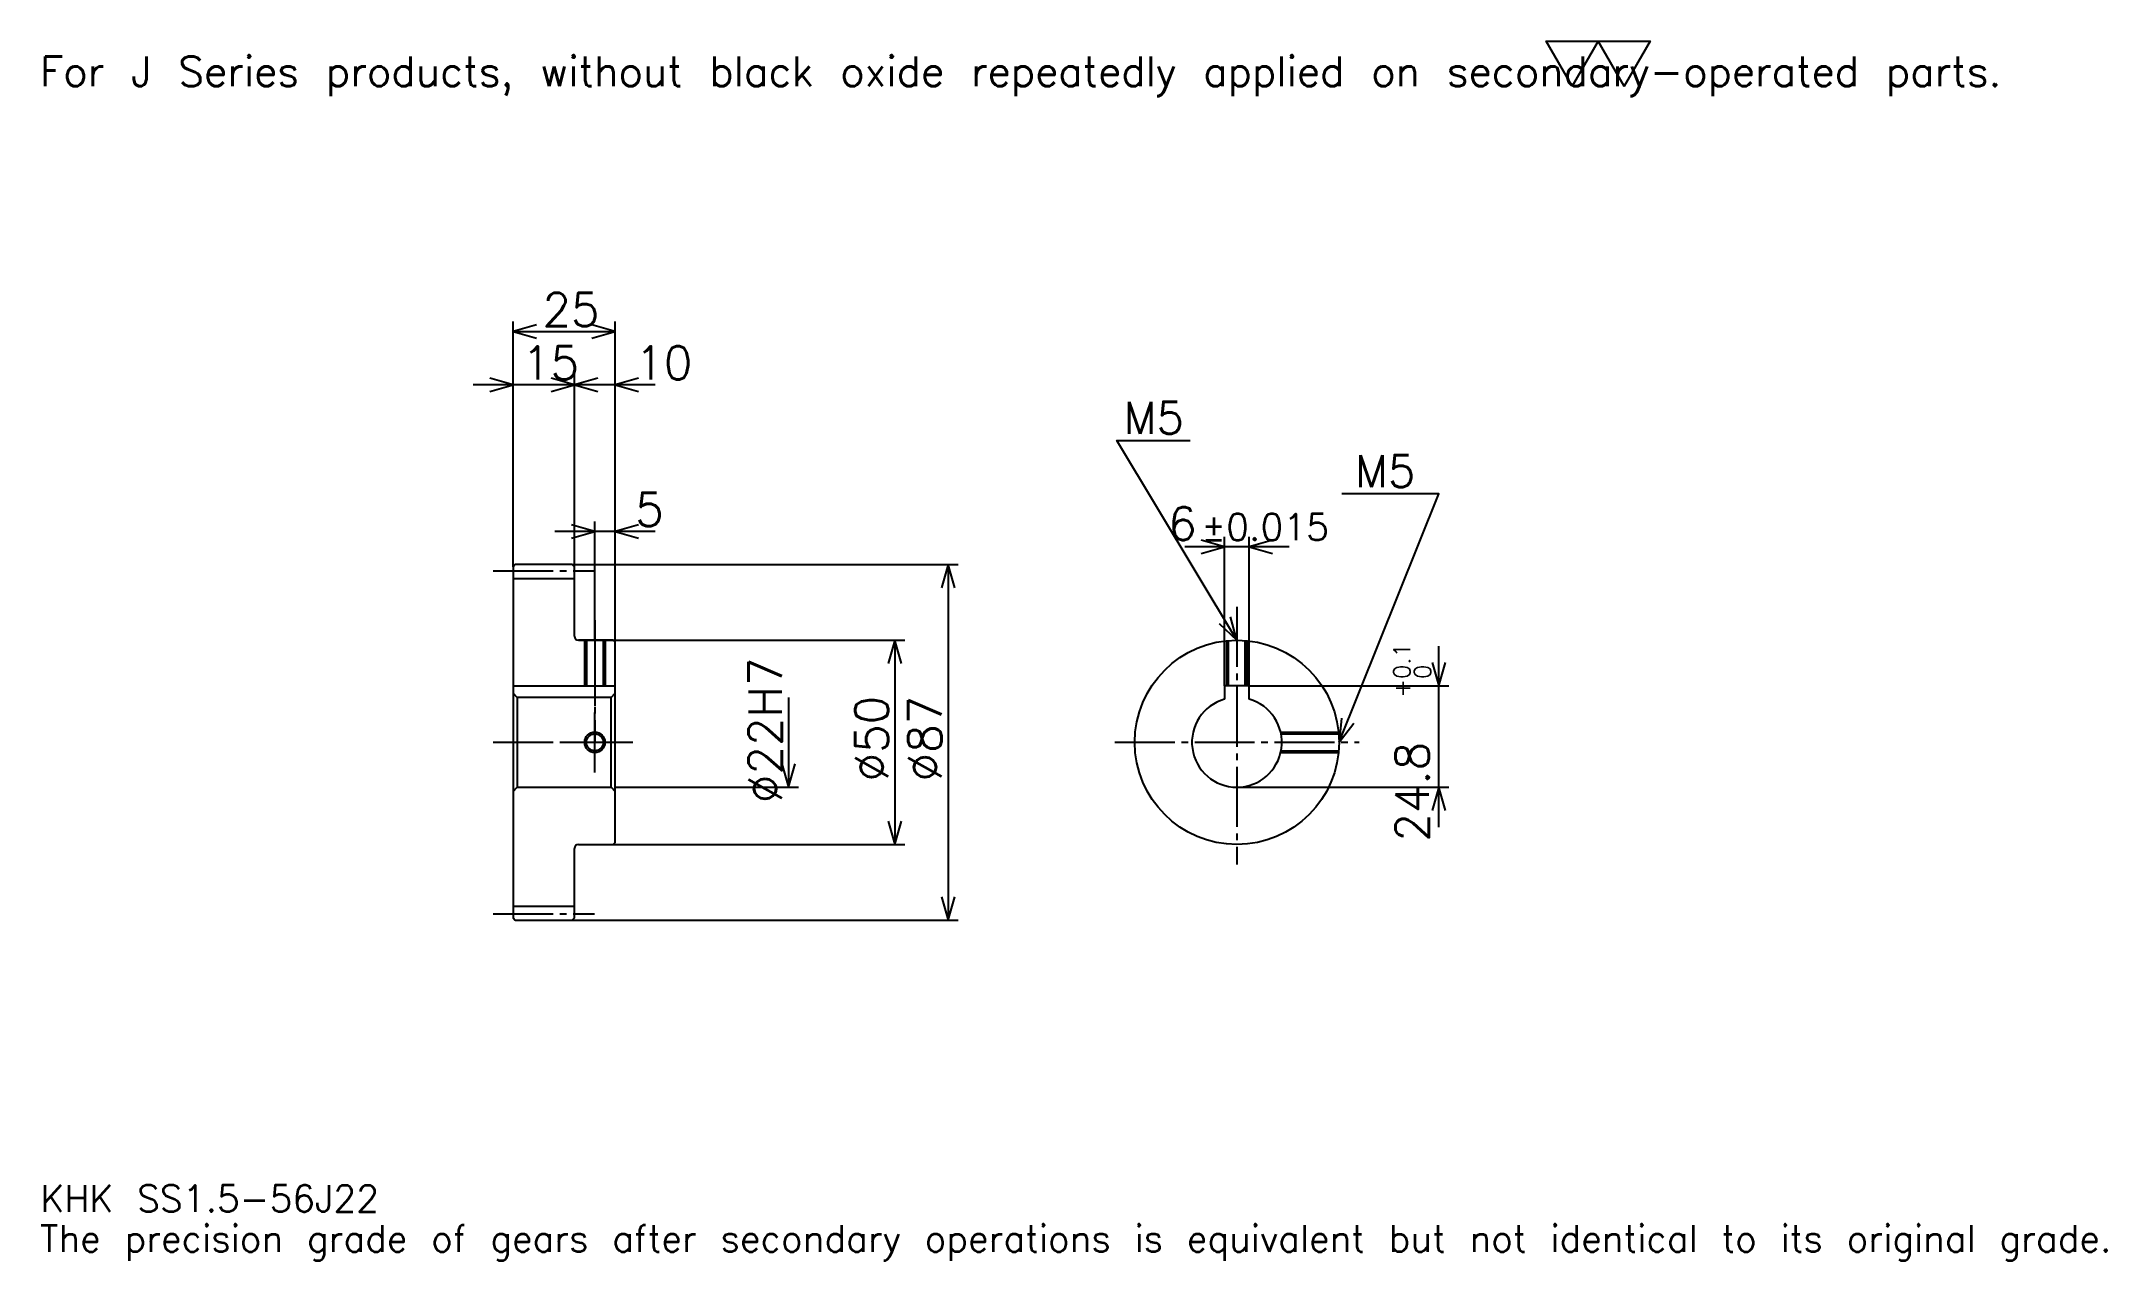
# Model space of a CAD drawing. Extents: x 17 to 522, y 6 to 304.
import ezdxf

# ---------------------------------------------------------------- set-up
doc = ezdxf.new("R2010")
doc.units = 0
doc.linetypes.add('DASHDOT', pattern=[19.565218, 14.673913, -1.630435, 1.630435, -1.630435])
doc.layers.get('0').update_dxf_attribs({"linetype": 'CONTINUOUS'})
doc.layers.add('DASHDOT', color=6, linetype='DASHDOT')
doc.styles.add('KANJI', font='TXT', dxfattribs={"bigfont": 'BIGFONT'})

msp = doc.modelspace()

# ---------------------------------------------------------------- linework, layer by layer
at = {"color": 5}
for p, q in [((132.065216, 176.380432), (132.065216, 235.891296)), ((132.065216, 233.445648), (157.065216, 233.445648)), ((157.065216, 176.380432), (157.065216, 235.891296)), ((147.065216, 176.380432), (147.065216, 222.847839)), ((156.847824, 220.402176), (122.282608, 220.402176)), ((166.847824, 220.402176), (137.282608, 220.402176)), ((166.847824, 184.532608), (142.282608, 184.532608)), ((152.065216, 176.380432), (152.065216, 186.978256)), ((306.239136, 146.680435), (306.239136, 183.152176)), ((312.239136, 146.680435), (312.239136, 183.152176)), ((322.021729, 180.706512), (296.456543, 180.706512)), ((132.065216, 175.880432), (132.065216, 176.380432)), ((146.565216, 176.380432), (157.065216, 176.380432)), ((147.065216, 175.880432), (147.065216, 176.380432)), ((152.065216, 157.880432), (152.065216, 176.380432)), ((152.065216, 157.880432), (152.065216, 176.380432)), ((157.065216, 176.380432), (241.032608, 176.380432)), ((157.065216, 157.380432), (157.065216, 176.380432)), ((238.586945, 176.380432), (238.586945, 89.380432)), ((148.065216, 157.880432), (157.065216, 157.880432)), ((157.065216, 157.880432), (227.989136, 157.880432)), ((225.543488, 157.880432), (225.543488, 107.880432)), ((358.695679, 112.097824), (358.695679, 156.463043)), ((312.239136, 146.680435), (361.141296, 146.680435)), ((199.456512, 143.880432), (199.456512, 121.880432)), ((157.065216, 121.880432), (201.902176, 121.880432)), ((309.239136, 121.880432), (361.141296, 121.880432)), ((148.065216, 107.880432), (157.065216, 107.880432)), ((157.065216, 107.880432), (227.989136, 107.880432)), ((146.565216, 89.380432), (157.065216, 89.380432)), ((157.065216, 89.380432), (241.032608, 89.380432))]:
    msp.add_line(p, q, dxfattribs=at)
at = {"color": 4}
for p, q in [((132.065216, 173.005432), (147.065216, 173.005432)), ((132.065216, 146.680435), (157.065216, 146.680435)), ((133.065216, 143.880432), (133.065216, 121.880432)), ((156.065216, 143.880432), (157.065216, 144.880432)), ((156.065216, 121.880432), (157.065216, 120.880432)), ((132.065216, 92.755432), (147.065216, 92.755432))]:
    msp.add_line(p, q, dxfattribs=at)
at = {"color": 7}
msp.add_lwpolyline([(391.304352, 293.478271), (384.945648, 304.5), (410.380432, 304.5), (404.021729, 293.478271), (397.663055, 304.5), (391.304352, 293.478271)], dxfattribs=at)
at = {"color": 5}
for points in [[(137.771744, 235.07608), (132.065216, 233.445648), (137.771744, 231.815216)], [(151.358688, 231.815216), (157.065216, 233.445648), (151.358688, 235.07608)], [(126.358696, 218.771744), (132.065216, 220.402176), (126.358696, 222.032608)], [(141.358688, 218.771744), (147.065216, 220.402176), (141.358688, 222.032608)], [(152.771744, 222.032608), (147.065216, 220.402176), (152.771744, 218.771744)], [(162.771744, 222.032608), (157.065216, 220.402176), (162.771744, 218.771744)], [(309.239136, 157.880432), (279.891296, 206.793472), (297.82608, 206.793472)], [(334.239136, 132.880432), (358.695648, 193.75), (334.891296, 193.75)], [(146.358688, 182.902176), (152.065216, 184.532608), (146.358688, 186.16304)], [(162.771744, 186.16304), (157.065216, 184.532608), (162.771744, 182.902176)], [(300.532593, 179.07608), (306.239136, 180.706512), (300.532593, 182.33696)], [(317.945679, 182.33696), (312.239136, 180.706512), (317.945679, 179.07608)], [(240.217377, 170.67392), (238.586945, 176.380432), (236.956512, 170.67392)], [(304.90506, 161.934875), (309.239136, 157.880432), (307.701233, 163.612579)], [(227.17392, 152.173904), (225.543488, 157.880432), (223.913055, 152.173904)], [(357.065247, 152.386948), (358.695679, 146.680435), (360.326111, 152.386948)], [(334.85376, 138.783401), (334.239136, 132.880432), (337.879517, 137.567688)], [(197.82608, 127.586952), (199.456512, 121.880432), (201.086945, 127.586952)], [(360.326111, 116.173912), (358.695679, 121.880432), (357.065247, 116.173912)], [(223.913055, 113.586952), (225.543488, 107.880432), (227.17392, 113.586952)], [(236.956512, 95.086952), (238.586945, 89.380432), (240.217377, 95.086952)]]:
    msp.add_lwpolyline(points, dxfattribs=at)
at = {"color": 4}
for points in [[(147.065216, 158.880432), (147.065216, 175.880432), (146.565216, 176.380432), (132.565216, 176.380432), (132.065216, 175.880432), (132.065216, 120.880432)], [(148.065216, 107.880432), (156.565216, 107.880432), (157.065216, 108.380432), (157.065216, 157.380432), (156.565216, 157.880432), (148.065216, 157.880432)], [(149.565216, 157.880432), (149.565216, 146.680435)], [(150.000214, 157.880432), (150.000214, 146.680435)], [(154.130219, 157.880432), (154.130219, 146.680435)], [(154.565216, 157.880432), (154.565216, 146.680435)], [(306.739136, 146.680435), (306.739136, 157.755112)], [(307.174133, 146.680435), (307.174133, 157.794998)], [(311.304138, 146.680435), (311.304138, 157.794998)], [(311.739136, 146.680435), (311.739136, 157.755112)], [(312.239136, 143.46344), (312.239136, 146.680435), (306.239136, 146.680435), (306.239136, 143.46344)], [(132.065216, 120.880432), (133.065216, 121.880432), (156.065216, 121.880432), (156.065216, 143.880432), (133.065216, 143.880432), (132.065216, 144.880432)], [(319.951294, 135.380432), (334.113831, 135.380432)], [(320.043579, 134.945435), (334.153687, 134.945435)], [(319.951294, 130.380432), (334.113831, 130.380432)], [(320.043579, 130.81543), (334.153687, 130.81543)], [(132.065216, 120.880432), (132.065216, 89.880432), (132.565216, 89.380432), (146.565216, 89.380432), (147.065216, 89.880432), (147.065216, 106.880432)]]:
    msp.add_lwpolyline(points, dxfattribs=at)
for centre, radius in [((309.239136, 132.880432), 25), ((152.065216, 132.880432), 2.065)]:
    msp.add_circle(centre, radius, dxfattribs=at)
at = {"color": 7}
msp.add_circle((152.065216, 132.880432), 2.5, dxfattribs=at)
at = {"color": 4}
for centre, radius, start, end in [((148.065216, 158.880432), 1, 180, 270), ((309.239136, 132.880432), 11, 105.82662089, 74.17337911), ((148.065216, 106.880432), 1, 90, 180)]:
    msp.add_arc(centre, radius, start, end, dxfattribs=at)
at = {"layer": 'DASHDOT', "color": 7}
for p, q in [((127.173912, 174.880432), (151.956512, 174.880432)), ((309.239136, 166.032608), (309.239136, 102.989128)), ((152.065216, 157.880432), (152.065216, 132.880432)), ((127.173912, 132.880432), (161.956512, 132.880432)), ((279.347839, 132.880432), (339.130432, 132.880432)), ((127.173912, 90.880432), (151.956512, 90.880432))]:
    msp.add_line(p, q, dxfattribs=at)
for points in [[(152.065216, 162.771729), (152.065216, 141.789124)], [(152.065216, 125.489128), (152.065216, 140.271744)], [(144.67392, 132.880432), (159.456512, 132.880432)]]:
    msp.add_lwpolyline(points, dxfattribs=at)

# ---------------------------------------------------------------- texts
at = {"color": 7, "style": 'KANJI'}
for s, height, p in [('For J Series products, without black oxide repeatedly applied on secondary-operated parts.', 7.336957, (16.304348, 293.478271)), ('25', 8.152174, (139.266296, 234.75)), ('15', 8.152174, (134.266296, 221.706512)), ('10', 8.152174, (161.956512, 221.706512)), ('M5', 7.826087, (281.521729, 208.42392)), ('M5', 7.826087, (338.152161, 195.380432)), ('5', 8.152174, (161.956512, 185.83696)), ('6', 8.152174, (292.411438, 182.33696)), ('%%p0.015', 6.521739, (300.481079, 182.33696)), ('KHK SS1.5-56J22', 6.521739, (16.304348, 17.934782)), ('The precision grade of gears after secondary operations is equivalent but not identical to its original grade.', 6.521739, (16.304348, 8.152174))]:
    msp.add_text(s, height=height, dxfattribs=at).set_placement(p)
for s, height, p in [('%%c22H7', 8.152174, (197.82608, 118.002716)), ('0.1', 4.076087, (351.684814, 148.406723)), ('+', 4.076087, (351.684814, 143.841492)), ('0', 4.076087, (356.739136, 148.406723)), ('%%c50', 8.152174, (223.913055, 123.301628)), ('%%c87', 8.152174, (236.956512, 123.301628)), ('24.8', 8.152174, (356.25, 108.555664))]:
    msp.add_text(s, height=height, rotation=90, dxfattribs=at).set_placement(p)

doc.saveas('drawing.dxf')
